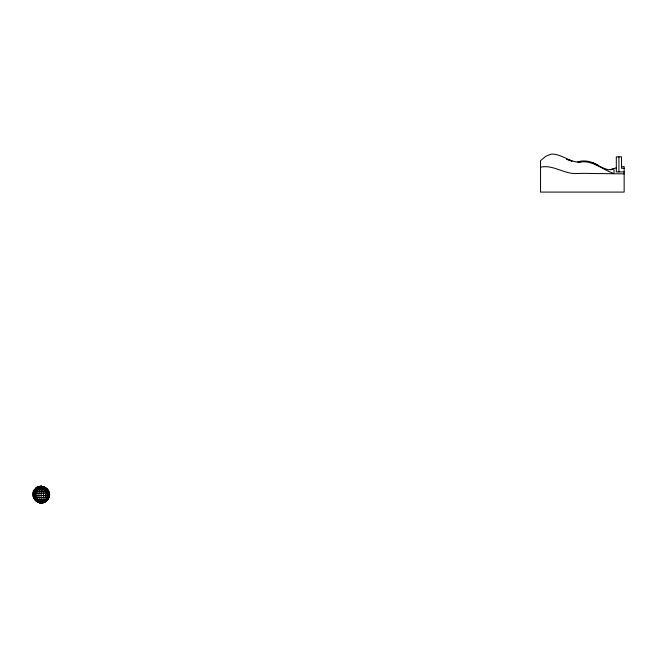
<?xml version="1.0" encoding="UTF-8"?>
<svg xmlns="http://www.w3.org/2000/svg" width="657" height="657" viewBox="0 0 657 657"><rect width="100%" height="100%" fill="white"/><g stroke="black" fill="none" stroke-linecap="round" stroke-linejoin="round"><path stroke-width="0.99" d="M48.413 490.91L49.226 492.471L46.869 493.152L37.153 493.308L33.137 492.471C37.079 478.978 56.913 490.467 46.869 500.634C39.042 509.208 26.042 492.824 37.014 488.266M614.049 169.941L614.049 172.553M42.253 486.402C35.798 487.494 35.223 499.345 40.102 502.819C43.346 503.172 46.557 501.324 48.142 498.515L46.869 500.634L41.177 501.16L35.486 500.634L34.213 498.515C35.798 501.324 39.009 503.172 42.253 502.819C47.033 499.148 46.335 489.399 41.177 486.344L40.102 486.402M41.736 486.369L41.177 486.344C38.328 490.96 38.131 498.022 40.619 502.843L41.736 502.843C44.224 498.022 44.027 490.96 41.177 486.344L40.619 486.369M36.078 500.1C34.369 501.316 39.905 503.024 41.177 502.876L41.736 502.342C43.682 502.933 46.236 501.702 46.869 500.273M34.213 490.253L34.936 490.91L39.313 491.313L44.783 491.222L48.388 490.475L46.869 488.578L45.341 488.266M33.137 494.351L33.967 495.107L39.026 495.575L45.341 495.477L49.505 494.606L49.226 496.749L48.142 498.967L47.427 499.172L41.177 499.607L34.213 498.967C30.748 493.292 36.102 485.211 42.705 486.443C45.111 486.821 49.234 489.777 44.126 489.375C25.68 491.428 42.935 481.285 47.427 490.04L48.142 490.253M34.213 496.265L33.137 496.749L41.177 497.719L48.947 496.996L48.947 492.216L48.142 491.986M37.153 501.636L41.177 502.876L45.202 501.636M36.078 488.406L37.572 487.198L40.102 486.968M48.947 492.717C47.904 488.496 43.28 485.416 39.026 486.623C39.666 486.952 40.471 486.821 41.177 486.878C47.756 486.402 33.934 486.377 38.237 487.806C41.473 488.2 49.907 487.946 41.177 486.344C32.045 486.919 31.487 503.065 41.177 502.876L42.253 502.367M38.237 487.092C47.583 482.78 52.815 500.314 43.042 502.72C34.468 502.72 41.506 502.26 44.126 502.12C49.061 498.055 47.633 488.003 41.177 486.344C34.722 488.003 33.293 498.055 38.237 502.12L41.736 502.342M610.213 169.802L616.315 167.814M39.313 502.465L41.177 502.876L42.705 502.408M33.408 492.216L34.213 491.986M39.65 502.408L41.177 502.876L43.042 502.465M613.695 168.956L608.472 169.826L603.249 168.036L592.795 162.846L598.018 165.252C592.031 161.737 584.82 159.569 577.988 161.885L581.478 161.548L577.988 161.967M40.619 502.342L41.177 502.876L43.337 502.597L41.177 502.876L40.102 502.367M540.539 167.19C553.334 164.332 564.388 174.483 577.117 173.505A240.306 240.306 0 0 1 592.795 173.505L624.15 173.859M621.538 166.829L624.15 166.566L624.15 192.09L540.539 192.09L540.539 160.669L545.762 156.309L550.993 154.124C562.277 153.451 570.81 164.086 582.348 161.794C594.183 161.252 603.044 169.974 613.695 173.391M624.15 168.282L621.538 168.282L621.538 156.851L616.315 156.851L616.315 171.912L624.15 171.912M43.263 487.018L44.126 487.092M47.427 498.31L48.142 498.515M33.408 496.495L33.942 497.842M618.927 156.851L618.927 171.912M41.177 486.344L41.177 502.876M571.894 161.064L566.671 159.224L571.894 161.088"/></g></svg>
